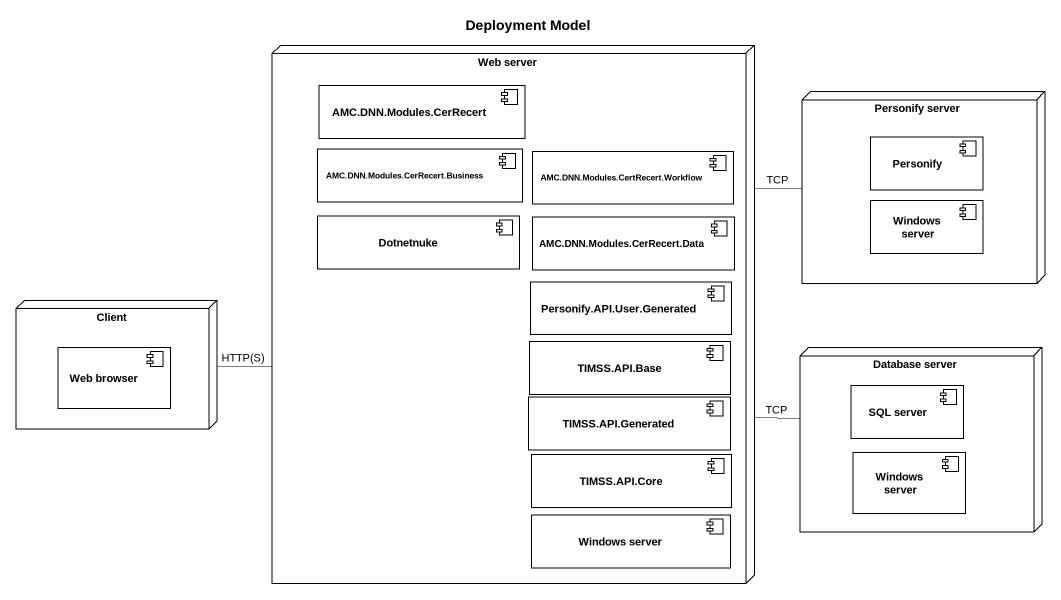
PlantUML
@startuml
title Deployment Model
node "Web server" as Web_server {
  component "AMC.DNN.Modules.CerRecert" as AMC_DNN_Modules_CerRecert
  component "AMC.DNN.Modules.CerRecert.Business" as AMC_DNN_Modules_CerRecert_2
  component "AMC.DNN.Modules.CertRecert.Workflow" as AMC_DNN_Modules_CertRecert
  component Dotnetnuke
  component "AMC.DNN.Modules.CerRecert.Data" as AMC_DNN_Modules_CerRecert_3
  component "Personify.API.User.Generated" as Personify_API_User_Generated
  component "TIMSS.API.Base" as TIMSS_API_Base
  component "TIMSS.API.Generated" as TIMSS_API_Generated
  component "TIMSS.API.Core" as TIMSS_API_Core
  component "Windows server" as Windows_server_3
}
node "Personify server" as Personify_server {
  component Personify
  component "Windows server" as Windows_server
}
node Client {
  component "Web browser" as Web_browser
}
node "Database server" as Database_server {
  component "SQL server" as SQL_server
  component "Windows server" as Windows_server_2
}
Web_server -right- Personify_server : TCP
Web_server -right- Database_server : TCP
Client -right- Web_server : HTTP(S)
@enduml
